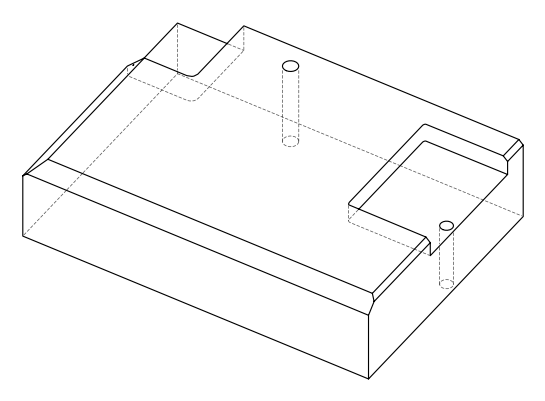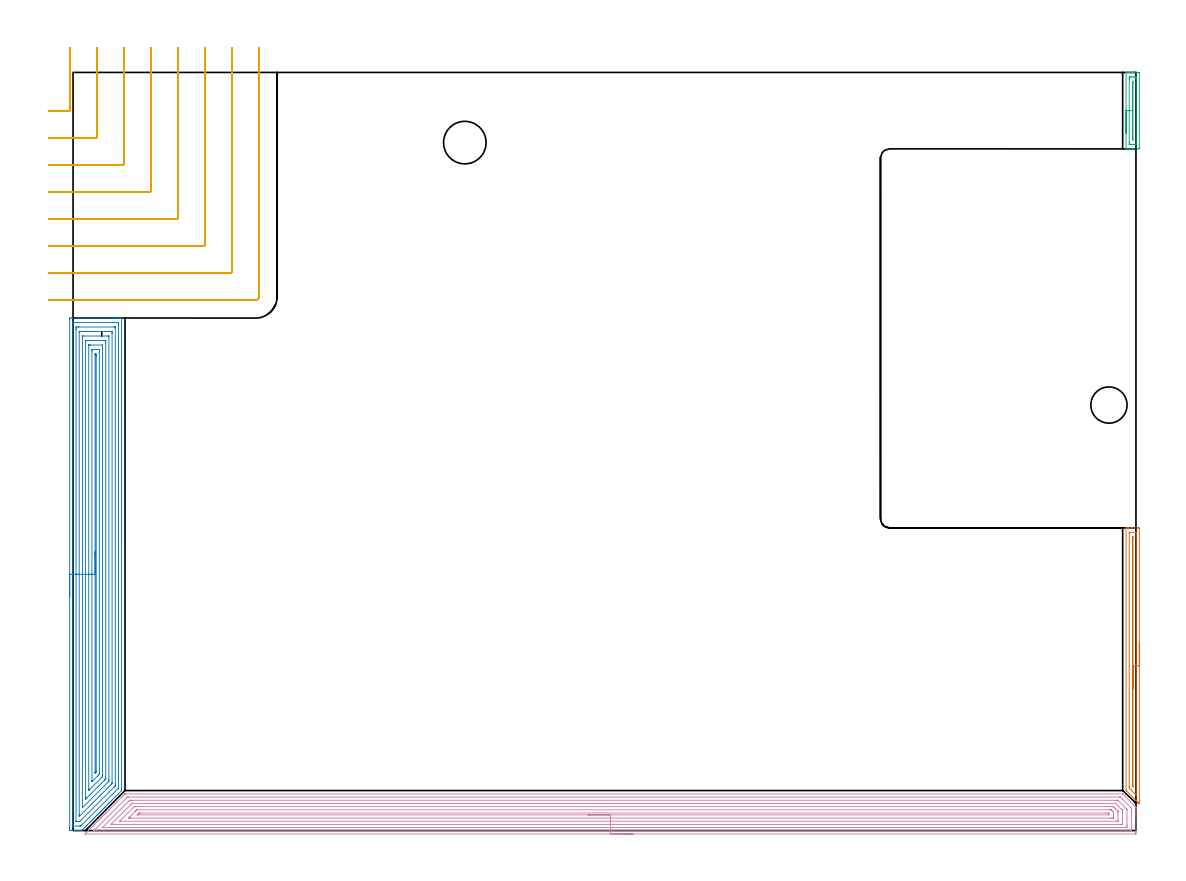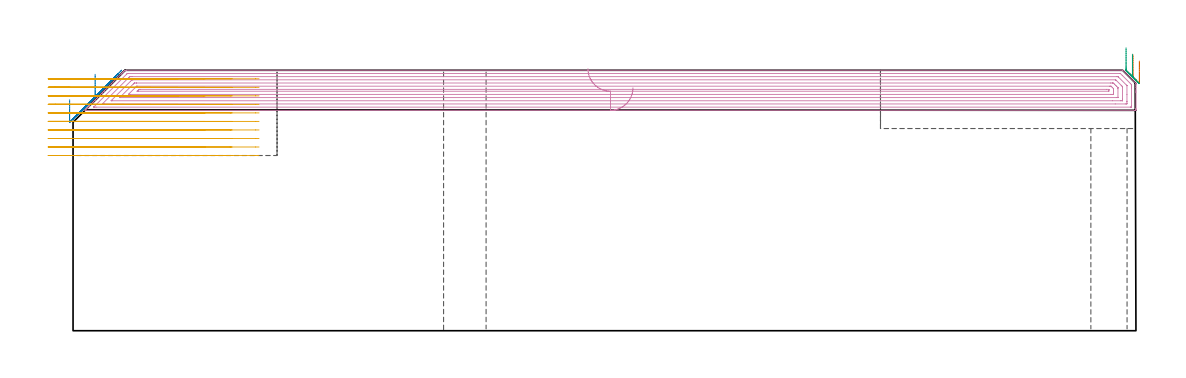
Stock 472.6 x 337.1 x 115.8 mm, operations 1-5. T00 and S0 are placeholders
(PLAN: 13 operations, 8 tool changes, 214.2 min)
(1 AREA_MILL | FG_CHAMFER_SURFACE | UGT0205_001 | 3.02 min | 2269 mm3)
(2 AREA_MILL_1 | FG_CHAMFER_SURFACE_1 | UGT0205_001 | 16.15 min | 62946 mm3)
(3 AREA_MILL_2 | FG_CHAMFER_SURFACE_2 | UGT0205_001 | 0.96 min | 662 mm3)
(4 AREA_MILL_3 | FG_CHAMFER_SURFACE_3 | UGT0205_001 | 25.86 min | 72054 mm3)
(5 MILL_CORNER_NOTCH_RECTANGULAR | CORNER_NOTCH_RECTANGULAR | NXT0201_012 | Follow Part, ap 4, ae 75% | 21.61 min | 372488 mm3)
(6 MILL_SLOT | SLOT_PARTIAL_RECTANGULAR | NXT0201_009 | Follow Part, ap 2, ae 75% | 144.58 min | 495446 mm3)
(7 SPOT_DRILL | STEP1HOLE | NXT0321_9005460120000 | 0.05 min | 177 mm3)
(8 SPOT_DRILL_1 | STEP1HOLE_1 | NXT0321_9005460120000 | 0.04 min | 16 mm3)
(9 DRILL_BLIND_HOLE_INTO_CENTER | STEP1HOLE | NXT0301_092 | 0.08 min | 1727 mm3)
(10 GUN_DRILL_THROUGH_HOLE | STEP1HOLE | UGT0307_009 | 0.59 min | 11156 mm3)
(11 DRILL_TO_ENLARGE_THROUGH_HOLE | STEP1HOLE | UGT0301_257 | 0.5 min | 19369 mm3)
(12 DRILL_THROUGH_HOLE_INTO_CENTER | STEP1HOLE_1 | NXT0301_065 | 0.39 min | 6178 mm3)
(13 DRILL_TO_ENLARGE_THROUGH_HOLE_1 | STEP1HOLE_1 | UGT0301_285 | 0.4 min | 12036 mm3)
(TOOL UGT0205_001 | Chamfer Mill 20 x 3 x 45 deg. | D20 FL50 Z2)
(TOOL NXT0201_012 | ENDMILL 16mm [2P460-1600-NA 1630] | D16 FL38 Z6)
(TOOL NXT0201_009 | ENDMILL 8mm [2P460-0800-NA 1630] | D8 FL26 Z6)
(TOOL NXT0321_9005460120000 | NC Spot Drill, 142deg, 12mm, Carbide, Uncoated | D12 PA142 FL30 Z2)
(TOOL NXT0301_092 | Carbide Drill 12.1mm [860.1-1210-061A1-MM 2214] | D12.1 PA140 FL77 Z2)
(TOOL UGT0307_009 | Gun Drill 12 mm | D12 PA130 FL24 Z1)
(TOOL UGT0301_257 | Twist Drill 18.9 mm | D18.9 PA118 FL135 Z2)
(TOOL NXT0301_065 | Carbide Drill 9.4mm [860.1-0940-075A1-MM 2214] | D9.4 PA140 FL98 Z2)
(TOOL UGT0301_285 | Twist Drill 16.1 mm | D16.1 PA118 FL125 Z2)
(OP 1 AREA_MILL)
G17 G21 G94 G90
T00 M6
G54
G17 G0 G90 X474.1 Y83.25 S1061 M3
G43 Z125.8 H0
Z119.9
G94 G1 Y83.212 Z119.028 F250.
Y83.098 Z118.164
Y82.909 Z117.312
Y82.647 Z116.48
Y82.313 Z115.674
Y81.91 Z114.9
Y81.442 Z114.164
Y80.91 Z113.472
Y80.321 Z112.829
Y79.678 Z112.24
Y78.986 Z111.708
Y78.25 Z111.24
Y77.476 Z110.837
Y76.67 Z110.503
Y75.838 Z110.241
Y74.986 Z110.052
Y74.122 Z109.938
Y73.25 Z109.9
X474.099 Y12.031 Z109.901
X474.096 Y11.994
X474.089 Y11.911 Z109.903
X474.042 Y11.955 Z109.952
X473.93 Y12.069 Z110.068
X473.769 Y12.229 Z110.226
X473.614 Y12.384 Z110.383
X473.484 Y12.515 Z110.514
X473.332 Y12.665 Z110.663
X473.188 Y12.811 Z110.81
X473.037 Y12.962 Z110.961
X472.896 Y13.102 Z111.1
X472.761 Y13.238 Z111.237
X472.59 Y13.409 Z111.407
X468.414 Y17.586 Z115.586
X468.234 Y17.769 Z115.763
X468.205 Y17.806 Z115.79
X468.2 Y17.874 Z115.8
Y134.431
X468.202 Y134.59 Z115.788
X468.323 Y134.597 Z115.67
X468.45 Y134.6 Z115.549
X468.745 Z115.255
X469.404 Z114.59
X470.607 Z113.39
X471.15 Z112.844
X473.497 Z110.499
X473.769 Y134.596 Z110.228
X474.093 Y134.59 Z109.904
X474.097 Y134.32 Z109.902
X474.099 Y133.985 Z109.901
X474.1 Y73.25 Z109.9
X472.686 Z111.314
X472.685 Y16.088 Z111.315
X472.684 Y15.894 Z111.316
X472.681 Y15.798 Z111.319
X472.679 Y15.785 Z111.321
X472.673 Y15.788 Z111.327
X472.642 Y15.815 Z111.358
X472.362 Y16.088 Z111.638
X470.576 Y17.874 Z113.424
X470.277 Y18.175 Z113.723
X469.693 Y18.767 Z114.307
X469.621 Y18.857 Z114.379
X469.619 Y18.937 Z114.381
X469.616 Y19.107 Z114.384
X469.615 Y19.445 Z114.385
X469.614 Y19.661 Z114.386
X469.615 Y132.198 Z114.385
X469.618 Y132.537 Z114.382
X469.62 Y132.578 Z114.38
X469.622 Y132.59 Z114.378
X469.65 Y132.593 Z114.35
X469.754 Y132.597 Z114.246
X469.885 Y132.6 Z114.115
X472.504 Z111.496
X472.643 Y132.597 Z111.357
X472.671 Y132.593 Z111.329
X472.679 Y132.59 Z111.321
X472.682 Y132.581 Z111.318
X472.684 Y132.548 Z111.316
X472.686 Y132.414 Z111.314
Y132.198
Y73.25
X471.272 Z112.728
X471.271 Y20.43 Z112.729
X471.267 Y19.661 Z112.733
X471.266 Y19.655 Z112.734
X471.246 Y19.661 Z112.754
X471.15 Y19.755 Z112.85
X471.056 Y19.855 Z112.944
X471.035 Y19.886 Z112.965
X471.032 Y20.015 Z112.968
X471.03 Y20.181 Z112.97
X471.028 Y20.678 Z112.972
Y129.643
X471.03 Y130.412 Z112.97
X471.032 Y130.533 Z112.968
X471.035 Y130.575 Z112.965
X471.04 Y130.59 Z112.96
X471.059 Y130.593 Z112.941
X471.15 Y130.596 Z112.85
X471.211 Y130.594 Z112.789
X471.255 Y130.591 Z112.745
X471.265 Y130.535 Z112.735
X471.268 Y130.412 Z112.732
X471.27 Y130.289 Z112.73
X471.272 Y129.519 Z112.728
Y73.25
Y72.378 Z112.767
Y71.514 Z112.88
Y70.662 Z113.069
Y69.83 Z113.332
Y69.024 Z113.665
Y68.25 Z114.068
Y67.514 Z114.537
Y66.822 Z115.068
Y66.179 Z115.657
Y65.59 Z116.301
Y65.058 Z116.993
Y64.59 Z117.728
Y64.187 Z118.502
Y63.853 Z119.308
Y63.591 Z120.14
Y63.402 Z120.992
Y63.288 Z121.857
Y63.25 Z122.728
G0 Z125.8
M5
M2
(OP 2 AREA_MILL_1)
G17 G21 G94 G90
T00 M6
G54
G17 G0 G90 X-1.5 Y103.95 S1061 M3
G43 Z125.8 H0
Z102.7
G94 G1 Y103.988 Z101.828 F250.
Y104.102 Z100.964
Y104.291 Z100.112
Y104.553 Z99.28
Y104.887 Z98.474
Y105.29 Z97.7
Y105.758 Z96.964
Y106.29 Z96.272
Y106.879 Z95.629
Y107.522 Z95.04
Y108.214 Z94.509
Y108.95 Z94.04
Y109.724 Z93.637
Y110.53 Z93.303
Y111.362 Z93.041
Y112.214 Z92.852
Y113.078 Z92.738
Y113.95 Z92.7
Y226.9
X-1.499 Y227.294 Z92.701
X-1.495 Y227.787 Z92.703
X-1.491 Y227.891 Z92.706
X-1.006 Y227.896 Z93.191
X-0.406 Y227.9 Z93.792
X17.852 Z112.047
X18.453 Z112.647
X19.021 Z113.218
X19.337 Z113.533
X19.906 Z114.102
X20.222 Z114.417
X21.247 Z115.446
X21.582 Y227.893 Z115.773
X21.597 Y227.891 Z115.788
X21.6 Y227.74 Z115.8
Y18.455
X21.597 Y17.798 Z115.787
X21.557 Y17.757 Z115.755
X21.548 Y17.748 Z115.747
X20.024 Y16.224 Z114.224
X18.747 Y14.947 Z112.946
X17.347 Y13.547 Z111.546
X16.455 Y12.654 Z110.654
X15.562 Y11.762 Z109.761
X14.523 Y10.722 Z108.722
X14.325 Y10.524 Z108.523
X14.224 Y10.423 Z108.422
X13.777 Y9.977 Z107.976
X13.332 Y9.531 Z107.529
X12.785 Y8.985 Z106.984
X12.556 Y8.755 Z106.753
X12.439 Y8.638 Z106.637
X11.916 Y8.116 Z106.115
X11.672 Y7.87 Z105.868
X11.547 Y7.746 Z105.744
X11.048 Y7.247 Z105.247
X10.787 Y6.985 Z104.983
X10.655 Y6.853 Z104.852
X10.179 Y6.379 Z104.378
X9.903 Y6.101 Z104.098
X9.319 Y5.519 Z103.519
X9.018 Y5.216 Z103.214
X8.428 Y4.629 Z102.628
X8.134 Y4.331 Z102.329
X7.529 Y3.729 Z101.729
X7.249 Y3.447 Z101.444
X6.567 Y2.767 Z100.767
X6.193 Y2.391 Z100.389
X5.65 Y1.85 Z99.85
X5.3 Y1.498 Z99.496
X4.733 Y0.932 Z98.932
X3.96 Y0.16 Z98.158
X3.859 Y0.061 Z98.057
X3.805 Y0.01 Z98.002
X3.542 Y0. Z97.742
X3.164 Z97.364
X2.532 Z96.727
X1.331 Z95.528
X0.763 Z94.957
X-1.006 Y0.001 Z93.19
X-1.217 Y0.003 Z92.979
X-1.491 Y0.009 Z92.705
X-1.494 Y0.113 Z92.703
X-1.499 Y0.606 Z92.701
X-1.5 Y1.104 Z92.7
Y113.95
X-0.086 Z94.114
X-0.085 Y225.723 Z94.115
X-0.084 Y225.83 Z94.116
X-0.081 Y225.882 Z94.119
X-0.08 Y225.888 Z94.12
X-0.062 Y225.892 Z94.138
X-0.011 Y225.896 Z94.189
X0.376 Y225.9 Z94.576
X19.835 Y225.899 Z114.035
X20.065 Y225.894 Z114.265
X20.17 Y225.89 Z114.37
X20.179 Y225.885 Z114.379
X20.182 Y225.869 Z114.382
X20.184 Y225.823 Z114.384
X20.185 Y225.731 Z114.385
X20.186 Y225.545 Z114.386
Y19.348
X20.184 Y18.92 Z114.384
X20.182 Y18.867 Z114.382
X20.179 Y18.844 Z114.379
X20.167 Y18.828 Z114.367
X20.11 Y18.764 Z114.31
X20.014 Y18.665 Z114.214
X3.741 Y2.391 Z97.941
X3.577 Y2.229 Z97.777
X3.416 Y2.073 Z97.616
X3.352 Y2.013 Z97.552
X3.292 Y2.009 Z97.492
X3.168 Y2.004 Z97.368
X2.919 Y2.001 Z97.119
X0.265 Z94.465
X0.035 Y2.006 Z94.235
X-0.07 Y2.01 Z94.13
X-0.079 Y2.015 Z94.121
X-0.081 Y2.031 Z94.119
X-0.084 Y2.077 Z94.116
X-0.085 Y2.169 Z94.115
X-0.086 Y2.355 Z94.114
Y113.95
X1.329 Z95.529
Y222.832
X1.33 Y223.153 Z95.53
X1.334 Y223.724 Z95.534
X1.336 Y223.876 Z95.536
X1.481 Y223.892 Z95.681
X1.647 Y223.896 Z95.847
X2.358 Y223.9 Z96.558
X2.532 Z96.732
X18.453 Y223.899 Z112.653
X18.627 Y223.895 Z112.827
X18.742 Y223.89 Z112.942
X18.766 Y223.884 Z112.966
X18.767 Y223.869 Z112.967
X18.77 Y223.831 Z112.97
X18.771 Y223.724 Z112.971
Y20.811
X18.77 Y20.24 Z112.97
X18.767 Y19.923 Z112.967
X18.765 Y19.877 Z112.965
X18.742 Y19.851 Z112.942
X18.679 Y19.783 Z112.879
X18.453 Y19.552 Z112.653
X18.351 Y19.45 Z112.551
X3.416 Y4.516 Z97.616
X3.246 Y4.348 Z97.446
X3.068 Y4.176 Z97.268
X2.878 Y4.01 Z97.078
X2.703 Y4.003 Z96.903
X2.532 Y4.001 Z96.732
X1.821 Y4. Z96.021
X1.647 Y4.001 Z95.847
X1.473 Y4.005 Z95.673
X1.358 Y4.01 Z95.558
X1.334 Y4.016 Z95.534
X1.333 Y4.031 Z95.533
X1.331 Y4.069 Z95.531
X1.329 Y4.176 Z95.529
Y113.95
X2.743 Z96.943
Y221.726
X2.744 Y221.824 Z96.944
X2.747 Y221.882 Z96.947
X2.75 Y221.89 Z96.95
X2.757 Y221.894 Z96.957
X2.782 Y221.897 Z96.982
X2.994 Y221.899 Z97.194
X3.416 Y221.9 Z97.616
X16.723 Z110.923
X17.116 Y221.894 Z111.316
X17.313 Y221.89 Z111.513
X17.351 Y221.885 Z111.551
X17.353 Y221.852 Z111.553
X17.355 Y221.796 Z111.555
X17.357 Y221.26 Z111.557
Y221.047
Y21.346
X17.355 Y21.133 Z111.555
X17.352 Y20.963 Z111.552
X17.351 Y20.924 Z111.551
X17.332 Y20.893 Z111.532
X17.279 Y20.836 Z111.479
X17.13 Y20.682 Z111.33
X16.692 Y20.24 Z110.892
X2.916 Y6.465 Z97.116
X2.863 Y6.414 Z97.063
X2.802 Y6.357 Z97.002
X2.755 Y6.314 Z96.955
X2.75 Y6.381 Z96.95
X2.745 Y6.638 Z96.945
X2.743 Y6.853 Z96.943
Y7.002
Y113.95
X4.157 Z98.357
Y219.407
X4.159 Y219.552 Z98.359
X4.164 Y219.842 Z98.364
X4.169 Y219.891 Z98.369
X4.183 Y219.894 Z98.383
X4.222 Y219.897 Z98.422
X4.301 Y219.899 Z98.501
X4.553 Y219.9 Z98.753
X15.167 Y219.899 Z109.367
X15.799 Y219.893 Z109.999
X15.889 Y219.89 Z110.089
X15.936 Y219.882 Z110.136
X15.943 Y219.262 Z110.143
Y22.773
X15.937 Y22.025 Z110.137
X15.936 Y21.957 Z110.136
X15.907 Y21.917 Z110.107
X15.799 Y21.803 Z109.999
X15.468 Y21.467 Z109.668
X4.239 Y10.239 Z98.439
X4.198 Y10.2 Z98.398
X4.165 Y10.174 Z98.365
X4.163 Y10.175 Z98.363
X4.161 Y10.182 Z98.361
X4.158 Y10.278 Z98.358
X4.157 Y10.423 Z98.357
Y10.568
Y113.95
X5.571 Z99.771
X5.572 Y217.729 Z99.772
X5.574 Y217.854 Z99.774
X5.576 Y217.884 Z99.776
X5.578 Y217.89 Z99.778
X5.591 Y217.893 Z99.791
X5.652 Y217.899 Z99.852
X13.611 Y217.9 Z107.811
X14.03 Y217.899 Z108.23
X14.5 Y217.896 Z108.7
X14.52 Y217.89 Z108.72
X14.523 Y217.873 Z108.723
X14.527 Y217.477 Z108.727
X14.529 Y216.974 Z108.729
Y216.585
Y23.81
X14.528 Y23.308 Z108.728
X14.525 Y23.112 Z108.725
X14.522 Y23.017 Z108.722
X14.514 Y22.973 Z108.714
X14.465 Y22.918 Z108.665
X14.248 Y22.697 Z108.448
X14.03 Y22.478 Z108.23
X6.07 Y14.518 Z100.27
X5.808 Y14.257 Z100.008
X5.641 Y14.096 Z99.841
X5.582 Y14.041 Z99.782
X5.578 Z99.778
X5.575 Y14.063 Z99.775
X5.573 Y14.113 Z99.773
X5.571 Y14.216 Z99.771
Y14.286
Y113.95
X6.985 Z101.185
X6.986 Y215.8 Z101.186
Y215.853
X6.989 Y215.879 Z101.189
X6.991 Y215.885 Z101.191
X7.015 Y215.89 Z101.215
X7.427 Y215.898 Z101.627
X7.633 Y215.9 Z101.833
X12.94 Z107.14
X13.041 Y215.897 Z107.241
X13.059 Y215.894 Z107.259
X13.108 Y215.88 Z107.308
X13.114 Y215.724 Z107.314
Y215.692
X13.115 Y24.703 Z107.315
X13.111 Y24.272 Z107.311
X13.108 Y24.058 Z107.308
X13.103 Y24.012 Z107.303
X13.079 Y23.983 Z107.279
X13.029 Y23.928 Z107.229
X12.913 Y23.81 Z107.113
X7.473 Y18.37 Z101.673
X7.254 Y18.153 Z101.454
X7.037 Y17.943 Z101.237
X6.994 Y17.902 Z101.194
X6.985 Y18.455 Z101.185
Y113.95
X8.4 Z102.6
Y213.34
X8.403 Y213.668 Z102.603
X8.406 Y213.877 Z102.606
X8.504 Y213.89 Z102.704
X8.723 Y213.9 Z102.923
X8.73 Z102.93
X11.384 Z105.584
X11.595 Y213.894 Z105.795
X11.694 Y213.889 Z105.894
X11.697 Y213.835 Z105.897
X11.699 Y213.777 Z105.899
X11.7 Y213.581 Z105.9
X11.701 Y213.015 Z105.901
X11.7 Y25.269 Z105.9
X11.697 Y25.16 Z105.897
X11.694 Y25.075 Z105.894
X11.683 Y25.041 Z105.883
X11.662 Y25.018 Z105.862
X11.377 Y24.723 Z105.577
X8.678 Y22.025 Z102.878
X8.559 Y21.918 Z102.759
X8.406 Y21.8 Z102.606
X8.402 Y22.025 Z102.602
X8.4 Y22.203 Z102.6
Y113.95
X9.814 Z104.014
Y211.706
X9.816 Y211.811 Z104.016
X9.818 Y211.862 Z104.018
X9.82 Y211.882 Z104.02
X9.834 Y211.893 Z104.034
X10.272 Y211.89 Z104.472
X10.282 Y211.442 Z104.482
X10.285 Y211.23 Z104.485
X10.286 Y211.022 Z104.486
X10.285 Y26.488 Z104.485
X10.283 Y26.249 Z104.483
X10.279 Y26.131 Z104.479
X10.275 Y26.083 Z104.475
X10.259 Y26.064 Z104.459
X10.146 Y25.945 Z104.346
X10.02 Y25.817 Z104.22
X9.84 Y25.64 Z104.04
X9.821 Y25.624 Z104.021
X9.82 Z104.02
X9.818 Y25.632 Z104.018
X9.815 Y25.695 Z104.015
X9.814 Y25.783 Z104.014
Y25.88
Y113.95
Y114.822 Z104.052
Y115.686 Z104.166
Y116.538 Z104.355
Y117.37 Z104.617
Y118.176 Z104.951
Y118.95 Z105.354
Y119.686 Z105.822
Y120.378 Z106.353
Y121.021 Z106.943
Y121.61 Z107.586
Y122.142 Z108.278
Y122.61 Z109.014
Y123.013 Z109.788
Y123.347 Z110.594
Y123.609 Z111.426
Y123.798 Z112.277
Y123.912 Z113.142
Y123.95 Z114.014
G0 Z125.8
M5
M2
(OP 3 AREA_MILL_2)
G17 G21 G94 G90
T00 M6
G54
G17 G0 G90 X468.2 Y310.1 S1061 M3
G43 Z125.8 H0
G94 G1 Y310.138 Z124.928 F250.
Y310.252 Z124.063
Y310.441 Z123.212
Y310.703 Z122.38
Y311.037 Z121.574
Y311.44 Z120.8
Y311.908 Z120.064
Y312.44 Z119.372
Y313.029 Z118.729
Y313.672 Z118.139
Y314.364 Z117.608
Y315.1 Z117.14
Y315.874 Z116.737
Y316.68 Z116.403
Y317.512 Z116.141
Y318.364 Z115.952
Y319.228 Z115.838
Y320.1 Z115.8
Y336.989
X468.203 Y337.09 Z115.789
X468.281 Y337.098 Z115.711
X468.366 Y337.1 Z115.633
X468.968 Z115.031
X469.841 Z114.158
X470.277 Z113.719
X470.495 Z113.502
X471.15 Z112.847
X471.368 Z112.629
X472.023 Z111.971
X473.441 Z110.554
X473.769 Y337.097 Z110.226
X474.092 Y337.09 Z109.904
X474.097 Y336.879 Z109.9
X474.1 Y336.544
Y303.656
X474.097 Y303.321
X474.092 Y303.11 Z109.904
X473.769 Y303.1 Z110.226
X472.023 Z111.971
X471.368 Z112.629
X471.15 Z112.847
X470.495 Z113.502
X470.277 Z113.719
X469.841 Z114.158
X468.366 Z115.633
X468.307 Z115.687
X468.282 Y303.101 Z115.711
X468.203 Y303.11 Z115.789
X468.2 Y303.211 Z115.8
Y320.1
X469.614 Z114.386
X469.615 Y333.878 Z114.385
X469.617 Y334.55 Z114.383
X469.621 Y334.767 Z114.379
X469.629 Y335.09 Z114.371
X469.953 Y335.097 Z114.047
X470.277 Y335.099 Z113.723
X470.823 Y335.1 Z113.177
X471.696 Z112.304
X472.023 Y335.099 Z111.977
X472.573 Y335.096 Z111.427
X472.651 Y335.09 Z111.349
X472.679 Y335.071 Z111.321
X472.682 Y334.984 Z111.318
X472.684 Y334.767 Z111.316
X472.686 Y334.092 Z111.314
Y333.878
X472.685 Y306.322 Z111.315
X472.683 Y305.65 Z111.317
X472.679 Y305.433 Z111.321
X472.671 Y305.11 Z111.329
X472.348 Y305.103 Z111.652
X472.023 Y305.101 Z111.977
X471.477 Y305.1 Z112.523
X470.604 Z113.396
X470.277 Y305.101 Z113.723
X469.728 Y305.104 Z114.272
X469.649 Y305.11 Z114.351
X469.621 Y305.129 Z114.379
X469.618 Y305.216 Z114.382
X469.616 Y305.433 Z114.384
X469.614 Y306.108 Z114.386
Y306.322
Y320.1
X471.028 Z112.972
X471.029 Y332.223 Z112.971
X471.036 Y332.989 Z112.964
X471.047 Y333.093 Z112.953
X471.15 Y333.092 Z112.85
X471.253 Y333.09 Z112.747
X471.265 Y332.989 Z112.735
X471.267 Y332.869 Z112.733
X471.271 Y332.1 Z112.729
X471.272 Y331.976 Z112.728
X471.271 Y307.977 Z112.729
X471.265 Y307.211 Z112.736
X471.253 Y307.107 Z112.747
X471.15 Y307.108 Z112.85
X471.047 Y307.11 Z112.953
X471.036 Y307.211 Z112.964
X471.033 Y307.331 Z112.967
X471.029 Y308.1 Z112.971
Y308.224
X471.028 Y320.1 Z112.972
Y320.972 Z113.01
Y321.836 Z113.123
Y322.688 Z113.312
Y323.52 Z113.575
Y324.326 Z113.908
Y325.1 Z114.311
Y325.836 Z114.78
Y326.528 Z115.311
Y327.171 Z115.9
Y327.76 Z116.544
Y328.292 Z117.236
Y328.76 Z117.972
Y329.163 Z118.745
Y329.497 Z119.551
Y329.759 Z120.383
Y329.948 Z121.235
Y330.062 Z122.1
Y330.1 Z122.972
G0 Z125.8
M5
M2
(OP 4 AREA_MILL_3)
G17 G21 G94 G90
T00 M6
G54
G17 G0 G90 X248.95 Y-1.5 S1061 M3
G43 Z125.8 H0
Z108.
G94 G1 X248.912 Z107.128 F250.
X248.798 Z106.264
X248.609 Z105.412
X248.347 Z104.58
X248.013 Z103.774
X247.61 Z103.
X247.141 Z102.264
X246.61 Z101.572
X246.021 Z100.929
X245.378 Z100.34
X244.686 Z99.808
X243.95 Z99.34
X243.176 Z98.937
X242.37 Z98.603
X241.538 Z98.341
X240.686 Z98.152
X239.822 Z98.038
X238.95 Z98.
X5.465
X5.438 Y-1.499 Z98.001
X5.318 Y-1.493 Z98.005
X5.359 Y-1.446 Z98.052
X5.465 Y-1.335 Z98.163
X5.911 Y-0.887 Z98.609
X6.271 Y-0.529 Z98.971
X6.44 Y-0.36 Z99.14
X6.973 Y0.176 Z99.67
X7.251 Y0.451 Z99.951
X7.308 Y0.509 Z100.009
X7.858 Y1.06 Z100.555
X8.143 Y1.344 Z100.844
X8.155 Y1.355 Z100.855
X8.742 Y1.945 Z101.44
X9.036 Y2.236 Z101.736
X9.627 Y2.829 Z102.325
X9.914 Y3.114 Z102.614
X9.945 Y3.145 Z102.645
X10.512 Y3.714 Z103.21
X10.863 Y4.064 Z103.563
X11.397 Y4.599 Z104.095
X11.988 Y5.188 Z104.688
X12.161 Y5.363 Z104.86
X12.282 Y5.483 Z104.98
X12.873 Y6.073 Z105.573
X13.054 Y6.255 Z105.753
X13.166 Y6.368 Z105.865
X13.757 Y6.958 Z106.457
X13.947 Y7.148 Z106.646
X14.051 Y7.253 Z106.75
X14.642 Y7.842 Z107.342
X15.286 Y8.487 Z107.986
X16.179 Y9.38 Z108.879
X17.072 Y10.273 Z109.772
X17.965 Y11.165 Z110.665
X18.858 Y12.058 Z111.558
X19.751 Y12.951 Z112.45
X21.424 Y14.625 Z114.123
X21.536 Y14.738 Z114.234
X21.885 Y15.085 Z114.585
X22.075 Y15.275 Z114.775
X22.308 Y15.509 Z115.007
X22.429 Y15.631 Z115.127
X22.603 Y15.804 Z115.302
X22.876 Y16.077 Z115.575
X23.046 Y16.246 Z115.741
X23.086 Y16.284 Z115.775
X23.11 Y16.303 Z115.792
X23.769 Y16.3 Z115.8
X466.631
X466.695 Y16.294 Z115.791
X466.722 Y16.278 Z115.777
X472.504 Y10.496 Z109.994
X472.59 Y10.408 Z109.904
X472.6 Y10.17 Z109.669
Y9.38 Z108.88
Y8.727 Z108.222
Y7.516 Z107.013
Y6.958 Z106.452
Y6.352 Z105.847
Y-0.725 Z98.772
X472.597 Y-1.004 Z98.493
X472.591 Y-1.492 Z98.006
X472.484 Y-1.495 Z98.003
X471.989 Y-1.5 Z98.
X238.95
Y-0.086 Z99.414
X10.22
X9.483 Y-0.085 Z99.415
X9.447 Y-0.084 Z99.416
X9.19 Y-0.071 Z99.429
X9.218 Y-0.039 Z99.461
X9.307 Y0.055 Z99.555
X9.4 Y0.15 Z99.65
X9.483 Y0.233 Z99.733
X23.769 Y14.519 Z114.019
X23.971 Y14.719 Z114.219
X24.073 Y14.816 Z114.316
X24.134 Y14.872 Z114.372
X24.233 Y14.879 Z114.379
X24.661 Y14.885 Z114.385
X24.696 Y14.886 Z114.386
X465.309 Y14.885 Z114.385
X465.524 Y14.884 Z114.384
X465.63 Y14.881 Z114.381
X465.653 Y14.879 Z114.379
X465.679 Y14.859 Z114.359
X465.739 Y14.808 Z114.308
X466.515 Y14.035 Z113.535
X466.631 Y13.919 Z113.419
X470.203 Y10.346 Z109.846
X470.563 Y9.975 Z109.475
X470.59 Y9.612 Z109.112
X470.597 Y9.221 Z108.721
X470.599 Y8.727 Z108.227
X470.6 Y8.334 Z107.834
X470.599 Y0.373 Z99.873
X470.592 Y-0.021 Z99.479
X470.59 Y-0.07 Z99.43
X470.575 Y-0.079 Z99.421
X470.525 Y-0.082 Z99.418
X470.418 Y-0.084 Z99.416
X470.203 Y-0.086 Z99.414
X470.169
X238.95
Y1.328 Z100.828
X13.947 Y1.329 Z100.829
X13.378 Y1.33 Z100.83
X13.075 Y1.333 Z100.833
X13.054 Y1.336 Z100.836
X13.048 Y1.339 Z100.839
X13.049 Y1.344 Z100.844
X13.054 Y1.354 Z100.854
X24.85 Y13.15 Z112.65
X25.088 Y13.381 Z112.881
X25.157 Y13.446 Z112.946
X25.188 Y13.465 Z112.965
X25.235 Y13.467 Z112.967
X25.554 Y13.47 Z112.97
X26.123 Y13.471 Z112.971
X26.447 Y13.472 Z112.972
X463.953 Y13.471 Z112.971
X464.523 Y13.47 Z112.97
X464.601 Y13.467 Z112.967
X464.617 Y13.465 Z112.965
X464.659 Y13.43 Z112.93
X464.736 Y13.36 Z112.86
X464.846 Y13.255 Z112.755
X468.417 Y9.683 Z109.183
X468.487 Y9.612 Z109.112
X468.554 Y9.538 Z109.038
X468.59 Y9.496 Z108.996
X468.594 Y9.475 Z108.975
X468.598 Y9.432 Z108.932
X468.6 Y5.54 Z105.04
Y2.535 Z102.035
Y2.354 Z101.854
X468.595 Y1.65 Z101.15
X468.591 Y1.478 Z100.978
X468.57 Y1.335 Z100.835
X468.417 Y1.334 Z100.834
X467.848 Y1.329 Z100.829
X463.393 Y1.328 Z100.828
X238.95
Y2.743 Z102.243
X17.308 Y2.744 Z102.244
X17.012 Y2.747 Z102.247
X16.922 Y2.749 Z102.249
X16.965 Y2.804 Z102.304
X17.036 Y2.884 Z102.384
X17.099 Y2.95 Z102.45
X25.542 Y11.393 Z110.893
X25.988 Y11.836 Z111.336
X26.145 Y11.988 Z111.488
X26.201 Y12.04 Z111.54
X26.278 Y12.05 Z111.55
X26.447 Y12.054 Z111.554
X26.658 Y12.056 Z111.556
X463.441 Y12.057 Z111.557
X463.526 Y12.056 Z111.556
X463.568 Y12.053 Z111.553
X463.585 Y12.051 Z111.551
X463.622 Y12.018 Z111.518
X463.953 Y11.697 Z111.197
X466.04 Y9.612 Z109.112
X466.334 Y9.315 Z108.815
X466.524 Y9.119 Z108.619
X466.59 Y9.049 Z108.549
X466.594 Y9.024 Z108.524
X466.597 Y8.972 Z108.472
X466.6 Y8.758 Z108.258
Y3.419 Z102.919
X466.598 Y2.992 Z102.492
X466.593 Y2.78 Z102.28
X466.59 Y2.756 Z102.256
X466.576 Y2.749 Z102.249
X466.519 Y2.746 Z102.246
X466.42 Y2.744 Z102.244
X465.739 Y2.743 Z102.243
X462.195
X238.95
Y4.157 Z103.657
X21.09
X20.942 Y4.159 Z103.659
X20.843 Y4.161 Z103.661
X20.781 Y4.163 Z103.663
X20.818 Y4.207 Z103.707
X20.906 Y4.304 Z103.804
X20.996 Y4.397 Z103.897
X21.09 Y4.492 Z103.992
X26.772 Y10.174 Z109.674
X27.097 Y10.496 Z109.996
X27.221 Y10.614 Z110.114
X27.24 Y10.63 Z110.13
X27.268 Y10.636 Z110.136
X27.34 Y10.638 Z110.138
X28.085 Y10.643 Z110.143
X28.233
X461.274
X462.02 Y10.642 Z110.142
X462.167 Y10.64 Z110.14
X462.315 Y10.636 Z110.136
X462.567 Y10.623 Z110.123
X462.699 Y10.496 Z109.996
X463.06 Y10.141 Z109.641
X463.59 Y9.612 Z109.112
X463.953 Y9.249 Z108.749
X464.472 Y8.727 Z108.227
X464.544 Y8.651 Z108.151
X464.584 Y8.605 Z108.105
X464.59 Y8.566 Z108.066
X464.595 Y8.406 Z107.906
X464.599 Y8.086 Z107.586
Y4.304 Z103.804
X464.597 Y4.224 Z103.724
X464.594 Y4.184 Z103.684
X464.591 Y4.17 Z103.67
X464.545 Y4.164 Z103.664
X464.249 Y4.159 Z103.659
X464.101 Y4.157 Z103.657
X238.95
Y5.571 Z105.071
X25.554
X25.167 Y5.573 Z105.073
X24.709 Y5.577 Z105.077
X24.661 Y5.578 Z105.078
X24.658 Y5.599 Z105.099
X24.661 Y5.61 Z105.11
X24.893 Y5.844 Z105.344
X25.121 Y6.073 Z105.573
X27.558 Y8.511 Z108.011
X27.775 Y8.727 Z108.227
X28.004 Y8.954 Z108.454
X28.233 Y9.178 Z108.678
X28.286 Y9.222 Z108.722
X28.33 Y9.224 Z108.724
X28.426 Y9.227 Z108.727
X28.62 Y9.228 Z108.728
X460.768 Y9.229 Z108.729
X461.274 Y9.226 Z108.726
X461.443 Y9.224 Z108.724
X461.5 Y9.222 Z108.722
X461.55 Y9.19 Z108.69
X461.646 Y9.098 Z108.598
X462.024 Y8.727 Z108.227
X462.167 Y8.584 Z108.084
X462.534 Y8.209 Z107.709
X462.577 Y8.163 Z107.663
X462.59 Y8.099 Z107.599
X462.595 Y7.985 Z107.485
X462.598 Y7.842 Z107.342
X462.6 Y7.414 Z106.914
Y6.958 Z106.458
Y6.529 Z106.029
X462.599 Y6.073 Z105.573
X462.595 Y5.649 Z105.149
X462.59 Y5.588 Z105.088
X462.545 Y5.578 Z105.078
X462.42 Y5.575 Z105.075
X462.167 Y5.573 Z105.073
X461.781 Y5.571 Z105.071
X461.274
X238.95
Y6.985 Z106.485
X29.098
X28.72 Y6.988 Z106.488
X28.531 Y6.991 Z106.491
X28.501 Y6.992 Z106.492
X28.508 Y7.003 Z106.503
X28.534 Y7.032 Z106.532
X28.789 Y7.291 Z106.791
X29.051 Y7.554 Z107.054
X29.126 Y7.629 Z107.129
X29.235 Y7.734 Z107.234
X29.287 Y7.782 Z107.282
X29.317 Y7.808 Z107.308
X29.365 Y7.809 Z107.309
X29.575 Y7.812 Z107.312
X29.995 Y7.815 Z107.315
X459.544
X460.381 Y7.809 Z107.309
X460.416 Y7.808 Z107.308
X460.564 Y7.727 Z107.227
X460.59 Y7.679 Z107.179
X460.597 Y7.629 Z107.129
Y7.495 Z106.995
X460.59 Y7. Z106.5
X460.386 Y6.986 Z106.486
X460.381 Y6.985 Z106.485
X238.95
X238.078 Z106.523
X237.213 Z106.637
X236.362 Z106.826
X235.53 Z107.088
X234.724 Z107.422
X233.95 Z107.825
X233.214 Z108.294
X232.522 Z108.825
X231.879 Z109.414
X231.29 Z110.057
X230.758 Z110.75
X230.29 Z111.485
X229.887 Z112.259
X229.553 Z113.065
X229.291 Z113.897
X229.102 Z114.749
X228.988 Z115.614
X228.95 Z116.485
G0 Z125.8
M5
M2
(OP 5 MILL_CORNER_NOTCH_RECTANGULAR)
G17 G21 G94 G90
T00 M6
G54
G17 G0 G90 X-11. Y319.891 S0 M3
G43 Z125.8 H1
Z112.01
G94 G1 X-8. Y319.9 F250.
X-7.746 F500.
X-2.093
G3 X-1.3 Y320.694 R0.8
G1 Y344.994
Y347.994 F250.
G0 Z125.8
X-11. Y307.889
Z112.01
G1 X-8. Y307.9
X-7.746 F500.
X9.906
G3 X10.7 Y308.694 R0.8
G1 Y345.1
Y348.1 F250.
G0 Z125.8
X-11. Y295.887
Z112.01
G1 X-8. Y295.899
X-7.746 Y295.9 F500.
X21.906
G3 X22.7 Y296.694 R0.8
G1 Y345.1
Y348.1 F250.
G0 Z125.8
X-11. Y283.883
Z112.01
G1 X-8. Y283.899
X-7.746 Y283.9 F500.
X33.905
G3 X34.7 Y284.695 R0.8
G1 Y345.1
Y348.1 F250.
G0 Z125.8
X-11. Y271.878
Z112.01
G1 X-8. Y271.899
X-7.746 Y271.9 F500.
X45.905
G3 X46.7 Y272.695 R0.8
G1 Y345.1
Y348.1 F250.
G0 Z125.8
X-11. Y259.867
Z112.01
G1 X-8. Y259.899
G2 X-7.746 Y259.9 R24. F500.
G1 X57.905
G3 X58.7 Y260.695 R0.8
G1 Y345.1
Y348.1 F250.
G0 Z125.8
X-10.999 Y247.834
Z112.01
G1 X-8. Y247.897
G2 X-7.746 Y247.9 R12. F500.
G1 X69.905
G3 X70.7 Y248.695 R0.8
G1 Y345.1
Y348.1 F250.
G0 Z125.8
X-10.746 Y235.9
Z112.01
G1 X-7.746
X81.2 F500.
G3 X82.7 Y237.4 R1.5
G1 Y345.1
Y348.1 F250.
G0 Z125.8
X-11. Y319.891
Z108.22
G1 X-8. Y319.9
X-7.746 F500.
X-2.094
G3 X-1.3 Y320.694 R0.8
G1 Y344.994
Y347.994 F250.
G0 Z125.8
X-11. Y307.889
Z108.22
G1 X-8. Y307.9
X-7.746 F500.
X9.906
G3 X10.7 Y308.694 R0.8
G1 Y345.1
Y348.1 F250.
G0 Z125.8
X-11. Y295.887
Z108.22
G1 X-8. Y295.899
X-7.746 Y295.9 F500.
X21.906
G3 X22.7 Y296.694 R0.8
G1 Y345.1
Y348.1 F250.
G0 Z125.8
X-11. Y283.883
Z108.22
G1 X-8. Y283.899
X-7.746 Y283.9 F500.
X33.905
G3 X34.7 Y284.695 R0.8
G1 Y345.1
Y348.1 F250.
G0 Z125.8
X-11. Y271.878
Z108.22
G1 X-8. Y271.899
X-7.746 Y271.9 F500.
X45.905
G3 X46.7 Y272.695 R0.8
G1 Y345.1
Y348.1 F250.
G0 Z125.8
X-11. Y259.867
Z108.22
G1 X-8. Y259.899
G2 X-7.746 Y259.9 R24. F500.
G1 X57.905
G3 X58.7 Y260.695 R0.8
G1 Y345.1
Y348.1 F250.
G0 Z125.8
X-10.999 Y247.834
Z108.22
G1 X-8. Y247.897
G2 X-7.746 Y247.9 R12. F500.
G1 X69.904
G3 X70.7 Y248.696 R0.8
G1 Y345.1
Y348.1 F250.
G0 Z125.8
X-10.746 Y235.9
Z108.22
G1 X-7.746
X81.2 F500.
G3 X82.7 Y237.4 R1.5
G1 Y345.1
Y348.1 F250.
G0 Z125.8
X-11. Y319.891
Z104.43
G1 X-8. Y319.9
X-7.746 F500.
X-2.094
G3 X-1.3 Y320.694 R0.8
G1 Y344.994
Y347.994 F250.
G0 Z125.8
X-11. Y307.889
Z104.43
G1 X-8. Y307.9
X-7.746 F500.
X9.906
G3 X10.7 Y308.694 R0.8
G1 Y345.1
Y348.1 F250.
G0 Z125.8
X-11. Y295.887
Z104.43
G1 X-8. Y295.899
X-7.746 Y295.9 F500.
X21.906
G3 X22.7 Y296.694 R0.8
G1 Y345.1
Y348.1 F250.
G0 Z125.8
X-11. Y283.883
Z104.43
G1 X-8. Y283.899
X-7.746 Y283.9 F500.
X33.905
G3 X34.7 Y284.695 R0.8
G1 Y345.1
Y348.1 F250.
G0 Z125.8
X-11. Y271.878
Z104.43
G1 X-8. Y271.899
X-7.746 Y271.9 F500.
X45.905
G3 X46.7 Y272.695 R0.8
G1 Y345.1
Y348.1 F250.
G0 Z125.8
X-11. Y259.867
Z104.43
G1 X-8. Y259.899
G2 X-7.746 Y259.9 R24. F500.
G1 X57.905
G3 X58.7 Y260.695 R0.8
G1 Y345.1
Y348.1 F250.
G0 Z125.8
X-10.999 Y247.834
Z104.43
G1 X-8. Y247.897
G2 X-7.746 Y247.9 R12. F500.
G1 X69.904
G3 X70.7 Y248.696 R0.8
G1 Y345.1
Y348.1 F250.
G0 Z125.8
X-10.746 Y235.9
Z104.43
G1 X-7.746
X81.2 F500.
G3 X82.7 Y237.4 R1.5
G1 Y345.1
Y348.1 F250.
G0 Z125.8
X-11. Y319.896
Z100.64
G1 X-8. Y319.9
X-7.886 F500.
X-2.093
G3 X-1.3 Y320.693 R0.8
G1 Y344.994
Y347.994 F250.
G0 Z125.8
X-11. Y307.895
Z100.64
G1 X-8. Y307.9
X-7.886 F500.
X9.906
G3 X10.7 Y308.694 R0.8
G1 Y345.1
Y348.1 F250.
G0 Z125.8
X-11. Y295.894
Z100.64
G1 X-8. Y295.9
X-7.886 F500.
X21.906
G3 X22.7 Y296.694 R0.8
G1 Y345.1
Y348.1 F250.
G0 Z125.8
X-11. Y283.893
Z100.64
G1 X-8. Y283.9
X-7.886 F500.
X33.905
G3 X34.7 Y284.695 R0.8
G1 Y345.1
Y348.1 F250.
G0 Z125.8
X-11. Y271.89
Z100.64
G1 X-8. Y271.9
X-7.886 F500.
X45.905
G3 X46.7 Y272.695 R0.8
G1 Y345.1
Y348.1 F250.
G0 Z125.8
X-11. Y259.886
Z100.64
G1 X-8. Y259.9
X-7.886 F500.
X57.905
G3 X58.7 Y260.695 R0.8
G1 Y345.1
Y348.1 F250.
G0 Z125.8
X-11. Y247.871
Z100.64
G1 X-8. Y247.899
X-7.886 Y247.9 F500.
X69.905
G3 X70.7 Y248.695 R0.8
G1 Y345.1
Y348.1 F250.
G0 Z125.8
X-10.886 Y235.9
Z100.64
G1 X-7.886
X81.2 F500.
G3 X82.7 Y237.4 R1.5
G1 Y345.1
Y348.1 F250.
G0 Z125.8
X-11. Y319.9
Z96.85
G1 X-8.
X-2.093 F500.
G3 X-1.3 Y320.693 R0.8
G1 Y344.994
Y347.994 F250.
G0 Z125.8
X-11. Y307.9
Z96.85
G1 X-8.
X9.906 F500.
G3 X10.7 Y308.694 R0.8
G1 Y345.1
Y348.1 F250.
G0 Z125.8
X-11. Y295.9
Z96.85
G1 X-8.
X21.906 F500.
G3 X22.7 Y296.694 R0.8
G1 Y345.1
Y348.1 F250.
G0 Z125.8
X-11. Y283.9
Z96.85
G1 X-8.
X33.905 F500.
G3 X34.7 Y284.695 R0.8
G1 Y345.1
Y348.1 F250.
G0 Z125.8
X-11. Y271.9
Z96.85
G1 X-8.
X45.905 F500.
G3 X46.7 Y272.695 R0.8
G1 Y345.1
Y348.1 F250.
G0 Z125.8
X-11. Y259.9
Z96.85
G1 X-8.
X57.905 F500.
G3 X58.7 Y260.695 R0.8
G1 Y345.1
Y348.1 F250.
G0 Z125.8
X-11. Y247.9
Z96.85
G1 X-8.
X69.905 F500.
G3 X70.7 Y248.695 R0.8
G1 Y345.1
Y348.1 F250.
G0 Z125.8
X-11. Y235.9
Z96.85
G1 X-8.
X81.2 F500.
G3 X82.7 Y237.4 R1.5
G1 Y345.1
Y348.1 F250.
G0 Z125.8
X-11. Y319.9
Z93.06
G1 X-8.
X-2.094 F500.
G3 X-1.3 Y320.694 R0.8
G1 Y344.994
Y347.994 F250.
G0 Z125.8
X-11. Y307.9
Z93.06
G1 X-8.
X9.906 F500.
G3 X10.7 Y308.694 R0.8
G1 Y345.1
Y348.1 F250.
G0 Z125.8
X-11. Y295.9
Z93.06
G1 X-8.
X21.906 F500.
G3 X22.7 Y296.694 R0.8
G1 Y345.1
Y348.1 F250.
G0 Z125.8
X-11. Y283.9
Z93.06
G1 X-8.
X33.905 F500.
G3 X34.7 Y284.695 R0.8
G1 Y345.1
Y348.1 F250.
G0 Z125.8
X-11. Y271.9
Z93.06
G1 X-8.
X45.905 F500.
G3 X46.7 Y272.695 R0.8
G1 Y345.1
Y348.1 F250.
G0 Z125.8
X-11. Y259.9
Z93.06
G1 X-8.
X57.905 F500.
G3 X58.7 Y260.695 R0.8
G1 Y345.1
Y348.1 F250.
G0 Z125.8
X-11. Y247.9
Z93.06
G1 X-8.
X69.905 F500.
G3 X70.7 Y248.695 R0.8
G1 Y345.1
Y348.1 F250.
G0 Z125.8
X-11. Y235.9
Z93.06
G1 X-8.
X81.2 F500.
G3 X82.7 Y237.4 R1.5
G1 Y345.1
Y348.1 F250.
G0 Z125.8
X-11. Y319.9
Z89.27
G1 X-8.
X-2.093 F500.
G3 X-1.3 Y320.693 R0.8
G1 Y344.994
Y347.994 F250.
G0 Z125.8
X-11. Y307.9
Z89.27
G1 X-8.
X9.906 F500.
G3 X10.7 Y308.694 R0.8
G1 Y345.1
Y348.1 F250.
G0 Z125.8
X-11. Y295.9
Z89.27
G1 X-8.
X21.906 F500.
G3 X22.7 Y296.694 R0.8
G1 Y345.1
Y348.1 F250.
G0 Z125.8
X-11. Y283.9
Z89.27
G1 X-8.
X33.905 F500.
G3 X34.7 Y284.695 R0.8
G1 Y345.1
Y348.1 F250.
G0 Z125.8
X-11. Y271.9
Z89.27
G1 X-8.
X45.905 F500.
G3 X46.7 Y272.695 R0.8
G1 Y345.1
Y348.1 F250.
G0 Z125.8
X-11. Y259.9
Z89.27
G1 X-8.
X57.905 F500.
G3 X58.7 Y260.695 R0.8
G1 Y345.1
Y348.1 F250.
G0 Z125.8
X-11. Y247.9
Z89.27
G1 X-8.
X69.905 F500.
G3 X70.7 Y248.695 R0.8
G1 Y345.1
Y348.1 F250.
G0 Z125.8
X-11. Y235.9
Z89.27
G1 X-8.
X81.2 F500.
G3 X82.7 Y237.4 R1.5
G1 Y345.1
Y348.1 F250.
G0 Z125.8
X-11. Y319.9
Z85.48
G1 X-8.
X-2.093 F500.
G3 X-1.3 Y320.693 R0.8
G1 Y344.994
Y347.994 F250.
G0 Z125.8
X-11. Y307.9
Z85.48
G1 X-8.
X9.906 F500.
G3 X10.7 Y308.694 R0.8
G1 Y345.1
Y348.1 F250.
G0 Z125.8
X-11. Y295.9
Z85.48
G1 X-8.
X21.906 F500.
G3 X22.7 Y296.694 R0.8
G1 Y345.1
Y348.1 F250.
G0 Z125.8
X-11. Y283.9
Z85.48
G1 X-8.
X33.905 F500.
G3 X34.7 Y284.695 R0.8
G1 Y345.1
Y348.1 F250.
G0 Z125.8
X-11. Y271.9
Z85.48
G1 X-8.
X45.905 F500.
G3 X46.7 Y272.695 R0.8
G1 Y345.1
Y348.1 F250.
G0 Z125.8
X-11. Y259.9
Z85.48
G1 X-8.
X57.905 F500.
G3 X58.7 Y260.695 R0.8
G1 Y345.1
Y348.1 F250.
G0 Z125.8
X-11. Y247.9
Z85.48
G1 X-8.
X69.905 F500.
G3 X70.7 Y248.695 R0.8
G1 Y345.1
Y348.1 F250.
G0 Z125.8
X-11. Y235.9
Z85.48
G1 X-8.
X81.2 F500.
G3 X82.7 Y237.4 R1.5
G1 Y345.1
Y348.1 F250.
G0 Z125.8
X-11. Y319.9
Z81.69
G1 X-8.
X-2.093 F500.
G3 X-1.3 Y320.693 R0.8
G1 Y344.994
Y347.994 F250.
G0 Z125.8
X-11. Y307.9
Z81.69
G1 X-8.
X9.906 F500.
G3 X10.7 Y308.694 R0.8
G1 Y345.1
Y348.1 F250.
G0 Z125.8
X-11. Y295.9
Z81.69
G1 X-8.
X21.906 F500.
G3 X22.7 Y296.694 R0.8
G1 Y345.1
Y348.1 F250.
G0 Z125.8
X-11. Y283.9
Z81.69
G1 X-8.
X33.905 F500.
G3 X34.7 Y284.695 R0.8
G1 Y345.1
Y348.1 F250.
G0 Z125.8
X-11. Y271.9
Z81.69
G1 X-8.
X45.905 F500.
G3 X46.7 Y272.695 R0.8
G1 Y345.1
Y348.1 F250.
G0 Z125.8
X-11. Y259.9
Z81.69
G1 X-8.
X57.905 F500.
G3 X58.7 Y260.695 R0.8
G1 Y345.1
Y348.1 F250.
G0 Z125.8
X-11. Y247.9
Z81.69
G1 X-8.
X69.905 F500.
G3 X70.7 Y248.695 R0.8
G1 Y345.1
Y348.1 F250.
G0 Z125.8
X-11. Y235.9
Z81.69
G1 X-8.
X81.2 F500.
G3 X82.7 Y237.4 R1.5
G1 Y345.1
Y348.1 F250.
G0 Z125.8
X-11. Y319.9
Z77.9
G1 X-8.
X-2.093 F500.
G3 X-1.3 Y320.693 R0.8
G1 Y344.994
Y347.994 F250.
G0 Z125.8
X-11. Y307.9
Z77.9
G1 X-8.
X9.906 F500.
G3 X10.7 Y308.694 R0.8
G1 Y345.1
Y348.1 F250.
G0 Z125.8
X-11. Y295.9
Z77.9
G1 X-8.
X21.906 F500.
G3 X22.7 Y296.694 R0.8
G1 Y345.1
Y348.1 F250.
G0 Z125.8
X-11. Y283.9
Z77.9
G1 X-8.
X33.905 F500.
G3 X34.7 Y284.695 R0.8
G1 Y345.1
Y348.1 F250.
G0 Z125.8
X-11. Y271.9
Z77.9
G1 X-8.
X45.905 F500.
G3 X46.7 Y272.695 R0.8
G1 Y345.1
Y348.1 F250.
G0 Z125.8
X-11. Y259.9
Z77.9
G1 X-8.
X57.905 F500.
G3 X58.7 Y260.695 R0.8
G1 Y345.1
Y348.1 F250.
G0 Z125.8
X-11. Y247.9
Z77.9
G1 X-8.
X69.905 F500.
G3 X70.7 Y248.695 R0.8
G1 Y345.1
Y348.1 F250.
G0 Z125.8
X-11. Y235.9
Z77.9
G1 X-8.
X81.2 F500.
G3 X82.7 Y237.4 R1.5
G1 Y345.1
Y348.1 F250.
G0 Z125.8
M5
M2
